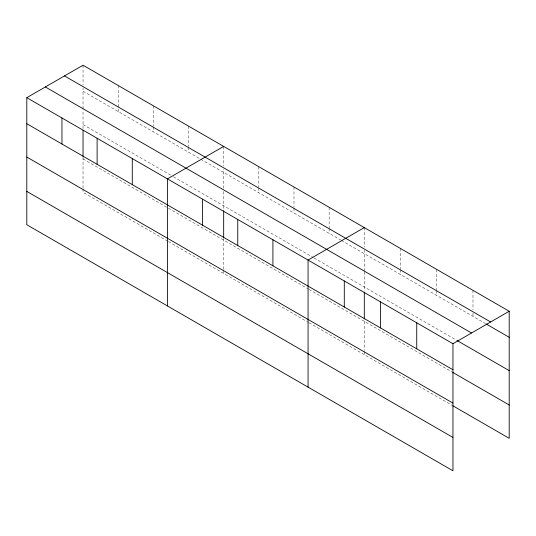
<?xml version="1.0" encoding="UTF-8"?>
<svg xmlns="http://www.w3.org/2000/svg" width="536" height="536" viewBox="0 0 536 536"><rect width="100%" height="100%" fill="white"/><g stroke="black" fill="none" stroke-linecap="round" stroke-linejoin="round"><path stroke-width="0.4" stroke-dasharray="2.68 2.01" d="M83.04 128.68L83.04 109.585M83.04 108.754L83.04 87.998M223.673 191.613L223.673 209.871M223.673 188.283L223.673 169.188M364.306 271.973L364.306 291.068M364.306 271.142L364.306 250.386M83.04 91.247L199.995 158.77M200.712 159.185L340.628 239.967M341.345 240.383L485.294 323.489M83.04 124.587L170.575 175.131M173.443 176.786L313.359 257.568M314.076 257.977L456.31 340.099M83.04 158.937L167.708 207.821M168.425 208.236L308.341 289.018M309.058 289.433L451.969 371.937M167.708 241.16L83.04 192.277L83.04 188.947M168.425 241.575L308.341 322.357M309.058 322.773L451.969 405.276M472.973 290.338L472.973 309.868M472.973 313.125L472.973 316.381M436.753 269.427L436.753 289.768M436.753 290.586L436.753 295.463M400.526 248.51L400.526 268.858M400.526 269.668L400.526 274.553M364.306 227.599L364.306 247.13M364.306 321.325L364.306 350.504M364.306 351.335L364.306 354.671M329.144 207.298L329.144 227.646M329.144 228.457L329.144 233.341M293.989 186.997L293.989 207.345M293.989 208.156L293.989 213.04M258.828 166.703L258.828 187.044M258.828 187.861L258.828 192.739M223.673 146.402L223.673 165.932M223.673 238.5L223.673 269.307M223.673 270.137L223.673 273.474M188.511 126.107L188.511 146.449M188.511 147.259L188.511 152.144M153.356 105.806L153.356 126.148M153.356 126.965L153.356 131.849M118.195 85.505L118.195 111.548M83.04 65.211L83.04 84.742M83.04 157.303L83.04 188.109"/><path stroke-width="0.8" d="M452.96 403.099L452.96 343.723L26.8 97.679L26.8 224.745L452.96 470.789L452.96 403.099L26.8 157.055M452.692 405.698L509.2 438.321L509.2 311.255L83.04 65.211L26.8 97.679M223.673 146.402L167.433 178.87L167.433 305.942M364.306 227.599L308.066 260.067L308.066 387.139M452.96 343.723L509.2 311.255M64.481 75.924L490.641 321.969M486.018 323.905L509.2 337.291M45.359 86.966L471.519 333.003M457.041 340.514L509.2 370.631M26.8 123.716L452.96 369.76M452.692 372.359L509.2 404.982M26.8 191.406L452.96 437.45M416.74 322.806L416.74 348.849M380.513 301.895L380.513 327.932M364.306 292.703L364.306 318.873M344.293 280.978L344.293 307.021M272.911 239.766L272.911 265.809M237.75 219.465L237.75 245.508M223.673 210.688L223.673 237.683M202.595 199.171L202.595 225.207M132.278 158.576L132.278 184.612M97.117 138.275L97.117 164.318M83.04 130.315L83.04 156.485M61.962 117.974L61.962 144.017"/></g></svg>
